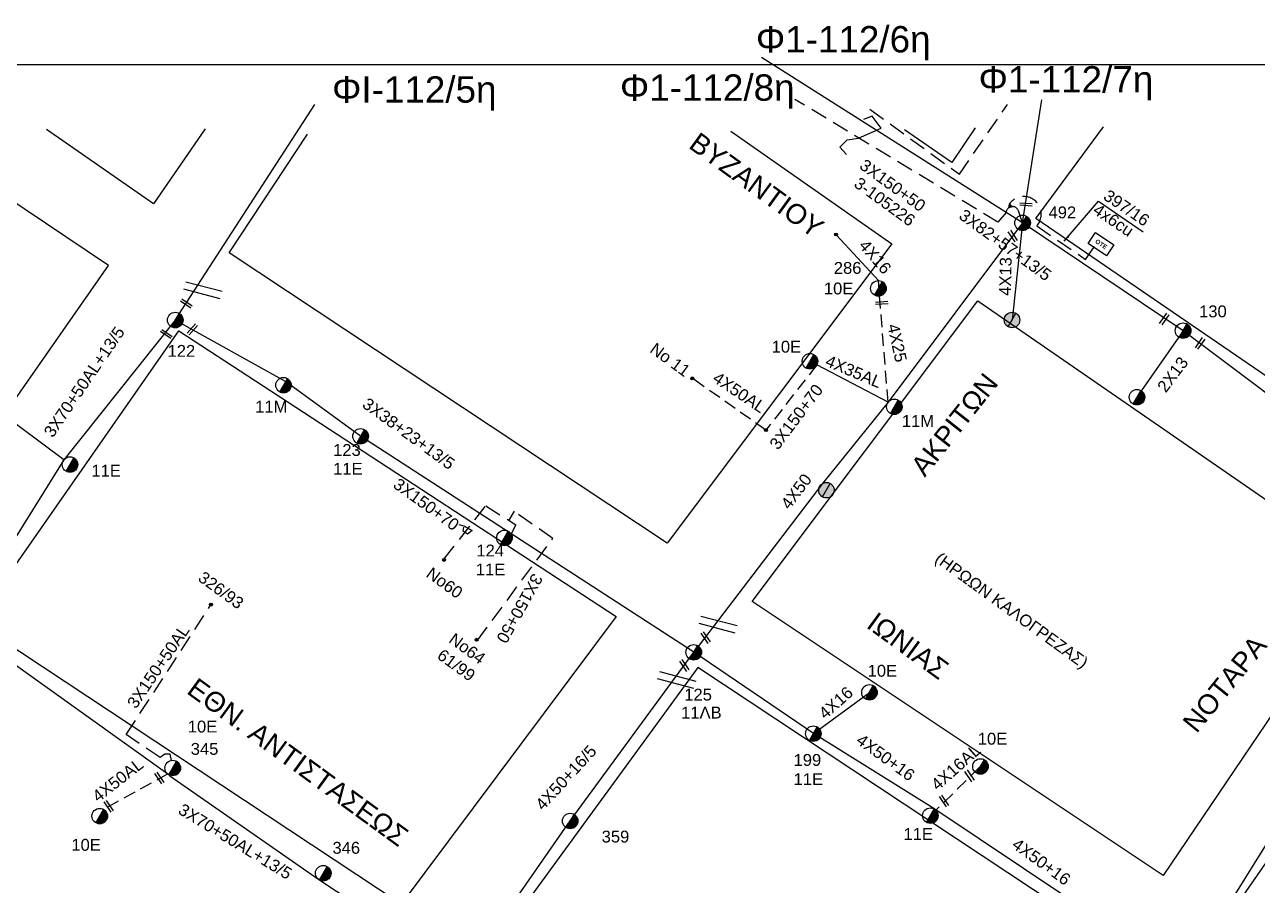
# Model space of a CAD drawing. Header units: millimetres. Extents: x 72 to 3039, y -786 to 786.
# Drawn here: x 937.2 to 1124.3, y 650.5 to 781.3 of the extents above; entities that cross this region are included whole.
import ezdxf

# ---------------------------------------------------------------- set-up
doc = ezdxf.new("R2010")
doc.units = ezdxf.units.MM
doc.linetypes.add('DASHED', pattern=[19.05, 12.7, -6.35])
for name, color, linetype in [('Pillar OTE', 7, 'Continuous'), ('Άγνωστα', 7, 'Continuous'), ('Γυμνά εναέρια ΧΤ (1Φ)   2x16AL', 7, 'Continuous'), ('Γυμνά εναέρια ΧΤ (3Φ)   4x16AL', 7, 'Continuous'), ('Γυμνά εναέρια ΧΤ (3Φ)   4x35AL', 7, 'Continuous'), ('Γυμνά εναέρια ΧΤ (3Φ)   4x50AL', 7, 'Continuous'), ('Γυμνά εναέρια ΧΤ και ΦΟΠ (3Φ)   4x50+16AL', 7, 'Continuous'), ('Εναέρια παροχή ΧΤ 4x16', 7, 'SYN_LINE'), ('Επιγραφές - Σχήματα', 7, 'Continuous'), ('Καλώδια ΧΤ   3x150+50AL', 7, 'DASHED'), ('Καλώδια ΧΤ   3x150+70AL', 7, 'DASHED'), ('Μηχανική τομή', 7, 'Continuous'), ('Στύλος Ξύλινος', 7, 'Continuous'), ('Στύλος Ξύλινος @ 1', 7, 'Continuous'), ('Στύλος ΦΜ', 7, 'Continuous'), ('Στύλος ΦΜ @ 1', 7, 'Continuous'), ('Συνδέσεις', 7, 'Continuous'), ('Τομή', 7, 'Continuous'), ('Υπόβαθρο ΔΕΗ', 7, 'Continuous'), ('Υπόγεια καλώδια Παροχών ΧΤ   4x16AL', 7, 'DASHED'), ('Υπόγεια καλώδια Παροχών ΧΤ   4x25', 7, 'DASHED'), ('Υπόγεια καλώδια Παροχών ΧΤ   4x50AL', 7, 'DASHED'), ('Υπόγεια καλώδια Παροχών ΧΤ   4x6', 7, 'DASHED')]:
    doc.layers.add(name, color=color, linetype=linetype)
doc.styles.get("Standard").update_dxf_attribs({"font": 'arial.ttf'})
doc.linetypes.add('SYN_LINE', pattern='A,0.5,-0.0001,["/\\/\\/\\/",Standard,S=0.1,R=0,X=0,Y=-0.05],-0.25', length=0.7501)
doc.dimstyles.new('ISO-25', dxfattribs={"dimtxt": 2.5, "dimasz": 2.5, "dimexe": 1.25, "dimexo": 0.625, "dimtad": 1, "dimtxsty": 'Standard', "dimcen": 2.5, "dimadec": 0, "dimazin": 0, "dimtfac": 1, "dimtmove": 0, "dimatfit": 3, "dimfxl": 1, "dimarcsym": 0})

# ---------------------------------------------------------------- blocks, each defined once
blk = doc.blocks.new('ΥΠΑΡΧΩΝ ΤΣΙΜΕΝΤΕΝΙΟΣ ΣΤΥΛΟΣ')
at = {"layer": 'Στύλος ΦΜ'}
blk.add_hatch(color=7, dxfattribs=at).paths.add_polyline_path([(-1.29, -2.28, 0.574793), (2.62, 0, 0.268822), (1.3, 2.27)])
at = {"layer": 'Στύλος ΦΜ', "color": 7}
blk.add_line((-1.29, -2.28), (1.3, 2.27), dxfattribs=at)
blk.add_circle((0, 0), 2.62, dxfattribs=at)
at = {"layer": 'Στύλος ΦΜ', "flags": 4}
for tag, p in [('ΑΡΙΘΜΟΣ', (-4.68, 8.05)), ('ΤΥΠΟΣ', (-4.91, 3.03))]:
    blk.add_attdef(tag, p, '', height=4, dxfattribs=at)
blk = doc.blocks.new('ΥΠΑΡΧΩΝ ΞΥΛΙΝΟΣ ΣΤΥΛΟΣ')
at = {"layer": 'Στύλος Ξύλινος'}
h = blk.add_hatch(color=7, dxfattribs=at)
h.paths.add_polyline_path([(-2.62, 0, 0.270008), (-1.29, -2.28), (1.3, 2.27, 0.576266)])
h.paths.add_polyline_path([(-1.29, -2.28, 0.574793), (2.62, 0, 0.268822), (1.3, 2.27)])
at = {"layer": 'Στύλος Ξύλινος', "color": 7}
blk.add_line((-1.29, -2.28), (1.3, 2.27), dxfattribs=at)
blk.add_circle((0, 0), 2.62, dxfattribs=at)
at = {"layer": 'Στύλος Ξύλινος', "flags": 4}
for tag, p in [('ΑΡΙΘΜΟΣ', (-4.91, 8.6)), ('ΤΥΠΟΣ', (-4.85, 3.39))]:
    blk.add_attdef(tag, p, '', height=4, dxfattribs=at)
blk = doc.blocks.new('ΤΟΜΗ')
at = {"layer": 'Τομή', "ltscale": 40}
for p, q in [((-5.68, 0), (5.68, 0)), ((5.68, -2.33), (-5.68, -2.33))]:
    blk.add_line(p, q, dxfattribs=at)
blk = doc.blocks.new('ΜΗΧΑΝΙΚΗ ΤΟΜΗ')
at = {"layer": 'Μηχανική τομή', "ltscale": 40}
for p, q in [((-1.89, 0.78), (1.89, 0.78)), ((1.89, 0), (-1.89, 0))]:
    blk.add_line(p, q, dxfattribs=at)
blk = doc.blocks.new('_ΣΥΝΔΕΣΗ')
at = {"layer": 'Συνδέσεις', "linetype": 'SYN_LINE', "ltscale": 40}
blk.add_hatch(color=256, dxfattribs=at).paths.add_polyline_path([(0.5, -0.01, 1), (-0.5, -0.01, 1)])
at = {"layer": 'Συνδέσεις'}
blk.add_circle((0, -0.01), 0.5, dxfattribs=at)
blk = doc.blocks.new('PILLAR ΟΤΕ')
at = {"layer": 'Pillar OTE', "ltscale": 40}
blk.add_lwpolyline([(-3.31, 2.02), (3.39, 2.02), (3.39, -1.99), (-3.31, -1.99)], close=True, dxfattribs=at)
at = {"layer": 'Pillar OTE', "insert": (-1.81, 0.71), "char_height": 1.3575, "width": 109.961, "attachment_point": 1}
blk.add_mtext('{\\fArial|b1|i0|c161|p34;OTE}', dxfattribs=at)

msp = doc.modelspace()

# ---------------------------------------------------------------- hatches: boundary and pattern name
at = {"layer": 'Pillar OTE', "ltscale": 40}
h = msp.add_hatch(color=256, dxfattribs=at)
h.dxf.hatch_style = 1
h.paths.add_polyline_path([(1087.04, 753.61), (1086.65, 754.05), (1086.56, 753.46)])

# ---------------------------------------------------------------- linework, layer by layer
msp.add_lwpolyline([(1086.56, 753.46), (1086.65, 754.05), (1087.04, 753.61), (1086.56, 753.46)], dxfattribs=at)
at = {"layer": 'Άγνωστα', "color": 1}
msp.add_lwpolyline([(960.02, 736.39), (981.23, 769.15)], dxfattribs=at)
at = {"layer": 'Άγνωστα', "color": 2, "linetype": 'DASHED', "ltscale": 0.2}
msp.add_lwpolyline([(1065.46, 768.41), (1079.04, 758.53), (1086.36, 769.14)], dxfattribs=at)
at = {"layer": 'Άγνωστα', "color": 2}
msp.add_lwpolyline([(1088.63, 751.15), (1091.57, 769.86)], dxfattribs=at)
at = {"layer": 'Άγνωστα', "color": 85}
msp.add_lwpolyline([(1088.63, 751.15), (1087.03, 736.4)], dxfattribs=at)
at = {"layer": 'Άγνωστα', "color": 6}
for points in [[(960.02, 736.39), (943.13, 715.18), (927.39, 689.94)], [(1038.72, 685.94), (988.15, 718.74), (976.77, 727.06), (960.02, 736.39)]]:
    msp.add_lwpolyline(points, dxfattribs=at)
at = {"layer": 'Άγνωστα', "color": 133}
for points in [[(1112.99, 734.78), (1105.99, 724.67)], [(958.91, 667.44), (927.39, 689.94)], [(958.88, 667.46), (959.2, 667.2), (981.8, 651.43), (1003.71, 636.94)]]:
    msp.add_lwpolyline(points, dxfattribs=at)
at = {"layer": 'Γυμνά εναέρια ΧΤ (1Φ)   2x16AL', "color": 6}
msp.add_lwpolyline([(943.13, 715.18), (919.73, 732.57)], dxfattribs=at)
at = {"layer": 'Γυμνά εναέρια ΧΤ (3Φ)   4x35AL', "color": 85}
msp.add_lwpolyline([(1068.22, 723.93), (1057.4, 729.59)], dxfattribs=at)
at = {"layer": 'Γυμνά εναέρια ΧΤ (3Φ)   4x50AL', "color": 85}
msp.add_lwpolyline([(1088.63, 751.15), (1068.22, 723.93), (1058.25, 711.56), (1038.72, 685.94)], dxfattribs=at)
at = {"layer": 'Γυμνά εναέρια ΧΤ και ΦΟΠ (3Φ)   4x50+16AL', "color": 27}
for points in [[(1112.34, 636.45), (1117.64, 643.92), (1138.12, 676.81), (1161.08, 706.67)], [(1121.03, 631.2), (1112.34, 636.46), (1095.48, 648.58), (1075.29, 662.11), (1056.87, 673.59), (1038.72, 685.94)]]:
    msp.add_lwpolyline(points, dxfattribs=at)
at = {"layer": 'Γυμνά εναέρια ΧΤ και ΦΟΠ (3Φ)   4x50+16AL', "color": 133}
msp.add_lwpolyline([(1003.71, 636.94), (1019.96, 660.32), (1038.72, 685.94)], dxfattribs=at)
at = {"layer": 'Εναέρια παροχή ΧΤ 4x16', "color": 85, "ltscale": 15}
msp.add_lwpolyline([(1066.75, 742.38), (1060.37, 749.29)], dxfattribs=at)
at = {"layer": 'Εναέρια παροχή ΧΤ 4x16', "color": 27, "ltscale": 15}
msp.add_lwpolyline([(1056.87, 673.59), (1065.39, 679.85)], dxfattribs=at)
at = {"layer": 'Επιγραφές - Σχήματα'}
msp.add_lwpolyline([(111.68, -308.22), (2083.59, -308.22), (2083.59, 775.16), (111.68, 775.16)], close=True, dxfattribs=at)
at = {"layer": 'Επιγραφές - Σχήματα', "ltscale": 20}
msp.add_lwpolyline([(1061.92, 761.54), (1060.89, 762.66), (1062, 763.77), (1063.75, 764.01), (1067.18, 765.52), (1065.82, 767.35), (1064.47, 766.87)], dxfattribs=at)
at = {"layer": 'Επιγραφές - Σχήματα', "ltscale": 40}
msp.add_lwpolyline([(1003.04, 705.37), (1003.83, 705.14), (1005.08, 704.42), (1004.4, 703.9), (1003.72, 704.35), (1003.83, 704.92)], dxfattribs=at)
at = {"layer": 'Καλώδια ΧΤ   3x150+50AL', "ltscale": 0.2}
msp.add_line((1011.48, 707.35), (1010.63, 706), dxfattribs=at)
at = {"layer": 'Καλώδια ΧΤ   3x150+50AL', "color": 133, "linetype": 'Continuous'}
msp.add_lwpolyline([(1161.08, 706.67), (1137.13, 716.62), (1112.99, 734.78), (1088.63, 751.15), (1049.01, 776.24)], dxfattribs=at)
at = {"layer": 'Καλώδια ΧΤ   3x150+50AL', "color": 85, "ltscale": 0.2}
msp.add_lwpolyline([(1088.63, 751.15), (1087.99, 752.99, 0.831028), (1086.14, 752.71), (1084.88, 751.27), (1054.05, 769.9)], format="xyb", dxfattribs=at)
at = {"layer": 'Καλώδια ΧΤ   3x150+50AL', "ltscale": 0.2}
msp.add_lwpolyline([(1005.85, 687.69), (1017.32, 703.21), (1011.48, 707.35)], dxfattribs=at)
at = {"layer": 'Καλώδια ΧΤ   3x150+50AL', "color": 133, "ltscale": 0.2}
msp.add_lwpolyline([(959.47, 669.52), (959.24, 670.49), (958.46, 670.46), (957.71, 669.98), (952.59, 673.44), (965.44, 693.19)], dxfattribs=at)
at = {"layer": 'Καλώδια ΧΤ   3x150+70AL', "color": 85, "linetype": 'DASHED', "ltscale": 0.15}
msp.add_lwpolyline([(1057.4, 729.59), (1057.4, 729.59), (1049.67, 719.69)], dxfattribs=at)
at = {"layer": 'Καλώδια ΧΤ   3x150+70AL', "ltscale": 0.2}
msp.add_lwpolyline([(1000.79, 700.08), (1007.15, 708.19), (1011.73, 705.31), (1010.99, 703.92)], dxfattribs=at)
at = {"layer": 'Υπόβαθρο ΔΕΗ'}
for points in [[(1167.48, 780.74), (1186.63, 764.97), (1150.44, 710.87), (1090.65, 751.79), (1100.93, 765.76)], [(909.97, 741.06), (934.94, 723.27), (949.89, 744.7), (917.74, 766.22)], [(964.54, 765.45), (956.7, 754.05), (940.47, 765.35)], [(1081.45, 765.57), (1077.91, 760.34), (1070.69, 765.26)], [(1044.33, 765.08), (1068.78, 747.96), (1034.67, 702.51), (968.2, 746.6), (980.11, 764.62)], [(1100.16, 754.43), (1106.93, 749.79)], [(1141.23, 698.31), (1109.97, 652.06), (1047.6, 693.64), (1081.82, 739.29), (1141.23, 698.31)], [(960.57, 734.77), (975.67, 724.87), (1026.95, 691.4), (994.32, 647.68), (929.67, 690.48), (960.57, 734.77)], [(1153.85, 694.65), (1163.53, 688.23), (1128.46, 637.96), (1118.79, 644.17), (1153.85, 694.65)], [(1046.15, 611.03), (1079.3, 608.65), (1102.15, 642.01), (1039.32, 683.64), (1006, 637.92), (1046.15, 611.03)]]:
    msp.add_lwpolyline(points, dxfattribs=at)
at = {"layer": 'Υπόγεια καλώδια Παροχών ΧΤ   4x16AL', "color": 27, "ltscale": 0.15}
msp.add_lwpolyline([(1074.63, 661.13), (1082.24, 668.6)], dxfattribs=at)
at = {"layer": 'Υπόγεια καλώδια Παροχών ΧΤ   4x25', "color": 85, "ltscale": 0.15}
msp.add_lwpolyline([(1068.22, 723.93), (1066.75, 742.38)], dxfattribs=at)
at = {"layer": 'Υπόγεια καλώδια Παροχών ΧΤ   4x50AL', "color": 85, "ltscale": 0.15}
msp.add_lwpolyline([(1049.67, 719.69), (1049.67, 719.69), (1038.5, 727.54)], dxfattribs=at)
at = {"layer": 'Υπόγεια καλώδια Παροχών ΧΤ   4x50AL', "color": 133, "ltscale": 0.15}
msp.add_lwpolyline([(958.88, 667.46), (949.14, 662.08)], dxfattribs=at)
at = {"layer": 'Υπόγεια καλώδια Παροχών ΧΤ   4x6', "color": 85, "linetype": 'DASHED', "ltscale": 0.2}
msp.add_lwpolyline([(1086.65, 754.05, -1.056244), (1090.77, 750.68), (1098.19, 745.6), (1099.53, 747.55)], format="xyb", dxfattribs=at)

# ---------------------------------------------------------------- block references
at = {"layer": 'Pillar OTE', "xscale": 0.5, "yscale": 0.5, "zscale": 0.5, "rotation": 326.0000000000001}
msp.add_blockref('PILLAR ΟΤΕ', (1100.51, 747.94), dxfattribs=at)
at = {"layer": 'Μηχανική τομή'}
for p, xscale, yscale, zscale, rotation in [((1089.14, 753.76), 0.4999999999999387, 0.4999999999999387, 0.4999999999999387, 356.3430177675897), ((1086.98, 749.03), 0.4999999999998855, 0.4999999999998855, 0.4999999999998855, 303.9918845492143), ((961.81, 739.07), 0.5000000000000137, 0.5000000000000137, 0.5000000000000137, 145.5337742049887), ((1067.27, 738.79), 0.4999999999998718, 0.4999999999998718, 0.4999999999998718, 3.536327629236709), ((1109.97, 736.66), 0.4999999999997969, 0.4999999999997969, 0.4999999999997969, 234.8841955759578), ((962.46, 735.12), 0.4999999999999629, 0.4999999999999629, 0.4999999999999629, 227.6534112967583), ((958.78, 734.44), 0.4999999999999669, 0.4999999999999669, 0.4999999999999669, 145.533774204985), ((1115.42, 732.95), 0.4999999999998603, 0.4999999999998603, 0.4999999999998603, 234.8841955759475), ((1040.36, 688.07), 0.4999999999998855, 0.4999999999998855, 0.4999999999998855, 303.9918845492143), ((1037.13, 683.82), 0.4999999999998855, 0.4999999999998855, 0.4999999999998855, 303.9918845492143), ((1080.41, 667.07), 0.4999999999998855, 0.4999999999998855, 0.4999999999998855, 303.9918845492143), ((957.45, 666.73), 0.4999999999998855, 0.4999999999998855, 0.4999999999998855, 303.9918845492143), ((1076.54, 663.26), 0.4999999999998855, 0.4999999999998855, 0.4999999999998855, 303.9918845492143), ((949.75, 662.43), 0.4999999999998855, 0.4999999999998855, 0.4999999999998855, 303.9918845492143)]:
    msp.add_blockref('ΜΗΧΑΝΙΚΗ ΤΟΜΗ', p, dxfattribs=dict(at, xscale=xscale, yscale=yscale, zscale=zscale, rotation=rotation))
at = {"layer": 'Στύλος Ξύλινος @ 1', "ltscale": 40, "xscale": 0.4499999999998181, "yscale": 0.4499999999998181, "zscale": 0.4499999999998181}
for p in [(1087.03, 736.4), (1058.86, 710.55)]:
    msp.add_blockref('ΥΠΑΡΧΩΝ ΞΥΛΙΝΟΣ ΣΤΥΛΟΣ', p, dxfattribs=at)
at = {"layer": 'Στύλος ΦΜ @ 1', "ltscale": 40}
ref = msp.add_blockref('ΥΠΑΡΧΩΝ ΤΣΙΜΕΝΤΕΝΙΟΣ ΣΤΥΛΟΣ', (1088.63, 751.15), dxfattribs=dict(at, xscale=0.4499999999998181, yscale=0.4499999999998181, zscale=0.4499999999998181))
ref.add_attrib('ΑΡΙΘΜΟΣ', '492', (1092.57, 751.84), dxfattribs={"layer": 'Στύλος ΦΜ', "height": 1.8, "flags": 4})
ref = msp.add_blockref('ΥΠΑΡΧΩΝ ΤΣΙΜΕΝΤΕΝΙΟΣ ΣΤΥΛΟΣ', (1066.75, 741.2), dxfattribs=dict(at, xscale=0.4499999999998181, yscale=0.4499999999998181, zscale=0.4499999999998181))
ref.add_attrib('ΤΥΠΟΣ', '10Ε', (1058.47, 740.29), dxfattribs={"layer": 'Στύλος ΦΜ', "height": 1.8, "flags": 4})
ref.add_attrib('ΑΡΙΘΜΟΣ', '286', (1059.98, 743.41), dxfattribs={"layer": 'Στύλος ΦΜ', "height": 1.8, "flags": 4})
ref = msp.add_blockref('ΥΠΑΡΧΩΝ ΤΣΙΜΕΝΤΕΝΙΟΣ ΣΤΥΛΟΣ', (960.02, 736.39), dxfattribs=dict(at, xscale=0.4499999999998181, yscale=0.4499999999998181, zscale=0.4499999999998181))
ref.add_attrib('ΑΡΙΘΜΟΣ', '122', (958.85, 730.81), dxfattribs={"layer": 'Στύλος ΦΜ', "height": 1.8, "flags": 4})
ref = msp.add_blockref('ΥΠΑΡΧΩΝ ΤΣΙΜΕΝΤΕΝΙΟΣ ΣΤΥΛΟΣ', (1112.99, 734.78), dxfattribs=dict(at, xscale=0.4499999999998181, yscale=0.4499999999998181, zscale=0.4499999999998181))
ref.add_attrib('ΑΡΙΘΜΟΣ', '130', (1115.42, 736.81), dxfattribs={"layer": 'Στύλος ΦΜ', "height": 1.8, "flags": 4})
ref = msp.add_blockref('ΥΠΑΡΧΩΝ ΤΣΙΜΕΝΤΕΝΙΟΣ ΣΤΥΛΟΣ', (1056.36, 730.14), dxfattribs=dict(at, xscale=0.4499999999998181, yscale=0.4499999999998181, zscale=0.4499999999998181))
ref.add_attrib('ΤΥΠΟΣ', '10Ε', (1050.54, 731.44), dxfattribs={"layer": 'Στύλος ΦΜ', "height": 1.8, "flags": 4})
ref = msp.add_blockref('ΥΠΑΡΧΩΝ ΤΣΙΜΕΝΤΕΝΙΟΣ ΣΤΥΛΟΣ', (976.45, 726.5), dxfattribs=dict(at, xscale=0.4499999999998181, yscale=0.4499999999998181, zscale=0.4499999999998181))
ref.add_attrib('ΤΥΠΟΣ', '11Μ', (972.15, 722.35), dxfattribs={"layer": 'Στύλος ΦΜ', "height": 1.8, "flags": 4})
ref = msp.add_blockref('ΥΠΑΡΧΩΝ ΤΣΙΜΕΝΤΕΝΙΟΣ ΣΤΥΛΟΣ', (1069.16, 723.22), dxfattribs=dict(at, xscale=0.4499999999998181, yscale=0.4499999999998181, zscale=0.4499999999998181))
ref.add_attrib('ΤΥΠΟΣ', '11Μ', (1070.31, 720.17), dxfattribs={"layer": 'Στύλος ΦΜ', "height": 1.8, "flags": 4})
at = {"layer": 'Στύλος ΦΜ @ 1', "ltscale": 40, "xscale": 0.4499999999998181, "yscale": 0.4499999999998181, "zscale": 0.4499999999998181}
msp.add_blockref('ΥΠΑΡΧΩΝ ΤΣΙΜΕΝΤΕΝΙΟΣ ΣΤΥΛΟΣ', (1105.99, 724.68), dxfattribs=at)
at = {"layer": 'Στύλος ΦΜ @ 1', "ltscale": 40}
ref = msp.add_blockref('ΥΠΑΡΧΩΝ ΤΣΙΜΕΝΤΕΝΙΟΣ ΣΤΥΛΟΣ', (988.15, 718.74), dxfattribs=dict(at, xscale=0.4499999999998181, yscale=0.4499999999998181, zscale=0.4499999999998181))
ref.add_attrib('ΤΥΠΟΣ', '11Ε', (983.98, 712.91), dxfattribs={"layer": 'Στύλος ΦΜ', "height": 1.8, "flags": 4})
ref.add_attrib('ΑΡΙΘΜΟΣ', '123', (983.98, 715.76), dxfattribs={"layer": 'Στύλος ΦΜ', "height": 1.8, "flags": 4})
ref = msp.add_blockref('ΥΠΑΡΧΩΝ ΤΣΙΜΕΝΤΕΝΙΟΣ ΣΤΥΛΟΣ', (944.05, 714.45), dxfattribs=dict(at, xscale=0.4499999999998181, yscale=0.4499999999998181, zscale=0.4499999999998181))
ref.add_attrib('ΤΥΠΟΣ', '11Ε', (947.29, 712.62), dxfattribs={"layer": 'Στύλος ΦΜ', "height": 1.8, "flags": 4})
ref = msp.add_blockref('ΥΠΑΡΧΩΝ ΤΣΙΜΕΝΤΕΝΙΟΣ ΣΤΥΛΟΣ', (1009.99, 703.31), dxfattribs=dict(at, xscale=0.4499999999998181, yscale=0.4499999999998181, zscale=0.4499999999998181))
ref.add_attrib('ΤΥΠΟΣ', '11Ε', (1005.64, 697.62), dxfattribs={"layer": 'Στύλος ΦΜ', "height": 1.8, "flags": 4})
ref.add_attrib('ΑΡΙΘΜΟΣ', '124', (1005.72, 700.49), dxfattribs={"layer": 'Στύλος ΦΜ', "height": 1.8, "flags": 4})
ref = msp.add_blockref('ΥΠΑΡΧΩΝ ΤΣΙΜΕΝΤΕΝΙΟΣ ΣΤΥΛΟΣ', (1038.72, 685.94), dxfattribs=dict(at, xscale=0.4499999999998181, yscale=0.4499999999998181, zscale=0.4499999999998181))
ref.add_attrib('ΤΥΠΟΣ', '11ΛΒ', (1036.8, 675.88), dxfattribs={"layer": 'Στύλος ΦΜ', "height": 1.8, "flags": 4})
ref.add_attrib('ΑΡΙΘΜΟΣ', '125', (1037.28, 678.61), dxfattribs={"layer": 'Στύλος ΦΜ', "height": 1.8, "flags": 4})
ref = msp.add_blockref('ΥΠΑΡΧΩΝ ΤΣΙΜΕΝΤΕΝΙΟΣ ΣΤΥΛΟΣ', (1065.39, 679.85), dxfattribs=dict(at, xscale=0.4499999999998181, yscale=0.4499999999998181, zscale=0.4499999999998181))
ref.add_attrib('ΤΥΠΟΣ', '10Ε', (1065.11, 682.23), dxfattribs={"layer": 'Στύλος ΦΜ', "height": 1.8, "flags": 4})
ref = msp.add_blockref('ΥΠΑΡΧΩΝ ΤΣΙΜΕΝΤΕΝΙΟΣ ΣΤΥΛΟΣ', (959.64, 668.36), dxfattribs=dict(at, xscale=0.4499999999998181, yscale=0.4499999999998181, zscale=0.4499999999998181))
ref.add_attrib('ΤΥΠΟΣ', '10Ε', (961.92, 673.76), dxfattribs={"layer": 'Στύλος ΦΜ', "height": 1.8, "flags": 4})
ref.add_attrib('ΑΡΙΘΜΟΣ', '345', (962.37, 670.37), dxfattribs={"layer": 'Στύλος ΦΜ', "height": 1.8, "flags": 4})
ref = msp.add_blockref('ΥΠΑΡΧΩΝ ΤΣΙΜΕΝΤΕΝΙΟΣ ΣΤΥΛΟΣ', (1056.87, 673.59), dxfattribs=dict(at, xscale=0.4499999999998181, yscale=0.4499999999998181, zscale=0.4499999999998181))
ref.add_attrib('ΤΥΠΟΣ', '11Ε', (1053.87, 665.77), dxfattribs={"layer": 'Στύλος ΦΜ', "height": 1.8, "flags": 4})
ref.add_attrib('ΑΡΙΘΜΟΣ', '199', (1053.87, 668.69), dxfattribs={"layer": 'Στύλος ΦΜ', "height": 1.8, "flags": 4})
ref = msp.add_blockref('ΥΠΑΡΧΩΝ ΤΣΙΜΕΝΤΕΝΙΟΣ ΣΤΥΛΟΣ', (1082.24, 668.6), dxfattribs=dict(at, xscale=0.4499999999998181, yscale=0.4499999999998181, zscale=0.4499999999998181))
ref.add_attrib('ΤΥΠΟΣ', '10Ε', (1081.83, 671.91), dxfattribs={"layer": 'Στύλος ΦΜ', "height": 1.8, "flags": 4})
ref = msp.add_blockref('ΥΠΑΡΧΩΝ ΤΣΙΜΕΝΤΕΝΙΟΣ ΣΤΥΛΟΣ', (948.56, 661.06), dxfattribs=dict(at, xscale=0.4499999999998181, yscale=0.4499999999998181, zscale=0.4499999999998181))
ref.add_attrib('ΤΥΠΟΣ', '10Ε', (944.25, 655.8), dxfattribs={"layer": 'Στύλος ΦΜ', "height": 1.8, "flags": 4})
ref = msp.add_blockref('ΥΠΑΡΧΩΝ ΤΣΙΜΕΝΤΕΝΙΟΣ ΣΤΥΛΟΣ', (1019.96, 660.32), dxfattribs=dict(at, xscale=0.4499999999998181, yscale=0.4499999999998181, zscale=0.4499999999998181))
ref.add_attrib('ΑΡΙΘΜΟΣ', '359', (1024.74, 657.05), dxfattribs={"layer": 'Στύλος ΦΜ', "height": 1.8, "flags": 4})
ref = msp.add_blockref('ΥΠΑΡΧΩΝ ΤΣΙΜΕΝΤΕΝΙΟΣ ΣΤΥΛΟΣ', (1074.63, 661.13), dxfattribs=dict(at, xscale=0.4499999999998181, yscale=0.4499999999998181, zscale=0.4499999999998181))
ref.add_attrib('ΤΥΠΟΣ', '11Ε', (1070.55, 657.45), dxfattribs={"layer": 'Στύλος ΦΜ', "height": 1.8, "flags": 4})
ref = msp.add_blockref('ΥΠΑΡΧΩΝ ΤΣΙΜΕΝΤΕΝΙΟΣ ΣΤΥΛΟΣ', (982.48, 652.39), dxfattribs=dict(at, xscale=0.4499999999998181, yscale=0.4499999999998181, zscale=0.4499999999998181))
ref.add_attrib('ΑΡΙΘΜΟΣ', '346', (983.88, 655.35), dxfattribs={"layer": 'Στύλος ΦΜ', "height": 1.8, "flags": 4})
at = {"layer": 'Συνδέσεις', "xscale": 0.4499999999998181, "yscale": 0.4499999999998181, "zscale": 0.4499999999998181}
for p in [(1060.33, 749.39), (1038.5, 727.54), (1049.67, 719.7), (1000.82, 699.98), (965.43, 693.18), (1005.75, 687.84)]:
    msp.add_blockref('_ΣΥΝΔΕΣΗ', p, dxfattribs=at)
at = {"layer": 'Τομή'}
for p, xscale, yscale, zscale, rotation in [((964.09, 740.36), 0.4999999999998507, 0.4999999999998507, 0.4999999999998507, 165.2869288548151), ((1042.27, 689.59), 0.4999999999999607, 0.4999999999999607, 0.4999999999999607, 165.2869288548184), ((1035.98, 681.17), 0.4999999999998507, 0.4999999999998507, 0.4999999999998507, 165.2869288548151)]:
    msp.add_blockref('ΤΟΜΗ', p, dxfattribs=dict(at, xscale=xscale, yscale=yscale, zscale=zscale, rotation=rotation))

# ---------------------------------------------------------------- texts
at = {"layer": 'Άγνωστα', "char_height": 1.8, "attachment_point": 1}
for s, insert, width, rotation in [('3X82+57+13/5', (1079.87, 753.38), 15.3785, 323.9752), ('4X13', (1085.05, 740.1), 11.8763, 88.6765), ('3X70+50AL+13/5', (939.94, 719.43), 11.8763, 55.7159), ('2X13', (1108.93, 726.33), 11.8763, 53.0262), ('3X38+23+13/5', (989.31, 724.73), 11.8763, 323.9752), ('3X70+50AL+13/5', (961.25, 663.08), 16.2172, 328.6097)]:
    msp.add_mtext(s, dxfattribs=dict(at, insert=insert, width=width, rotation=rotation))
at = {"layer": 'Γυμνά εναέρια ΧΤ (3Φ)   4x16AL', "insert": (1057.48, 677.01), "char_height": 1.8, "width": 11.8763, "attachment_point": 1, "rotation": 41.5686}
msp.add_mtext('4X16', dxfattribs=at)
at = {"layer": 'Γυμνά εναέρια ΧΤ (3Φ)   4x35AL', "insert": (1059.23, 731.16), "char_height": 1.8, "width": 11.8763, "attachment_point": 1, "rotation": 337.052}
msp.add_mtext('4X35AL', dxfattribs=at)
at = {"layer": 'Γυμνά εναέρια ΧΤ και ΦΟΠ (3Φ)   4x50+16AL', "char_height": 1.8, "attachment_point": 1}
for s, insert, width, rotation in [('4X50+16/5', (1014.51, 663.02), 16.2172, 47.4126), ('4X50+16', (1064.28, 673.69), 11.8763, 323.9752), ('4X50+16', (1087.92, 657.85), 11.8763, 323.9752)]:
    msp.add_mtext(s, dxfattribs=dict(at, insert=insert, width=width, rotation=rotation))
at = {"layer": 'Εναέρια παροχή ΧΤ 4x16', "insert": (1065.02, 748.81), "char_height": 1.8, "width": 11.8763, "attachment_point": 1, "rotation": 310.9183}
msp.add_mtext('4X16', dxfattribs=at)
at = {"layer": 'Επιγραφές - Σχήματα', "char_height": 4, "width": 36.4294, "attachment_point": 1}
for s, insert in [('Φ1-112/6η', (1048.15, 781.04)), ('Φ1-112/7η', (1081.95, 774.95)), ('ΦI-112/5η', (983.82, 773.41)), ('Φ1-112/8η', (1027.51, 773.7))]:
    msp.add_mtext(s, dxfattribs=dict(at, insert=insert))
at = {"layer": 'Επιγραφές - Σχήματα', "attachment_point": 1}
for s, insert, char_height, width, rotation in [('BYZANTIOY', (1039.54, 765.08), 3, 20.9093, 323.9752), ('3-105226', (1063.94, 758.23), 1.8, 11.8763, 323.9752), ('No 11', (1032.96, 733.07), 1.8, 11.8763, 323.9752), ('AKPITΩN', (1071.44, 714.29), 3, 11.8763, 51.7287), ('{\\C1;(ΗΡΩΩΝ ΚΑΛΟΓΡΕΖΑΣ)}', (1076.21, 701.26), 1.8, 44.5606, 323.9752), ('326/93', (964.39, 698.37), 1.8, 11.8763, 323.9752), ('No60', (999, 698.98), 1.8, 11.8763, 323.9752), ('ΙΩΝΙΑΣ', (1066.51, 692.23), 3, 11.8763, 323.9752), ('No64\\P61/99', (1002.44, 689), 1.8, 11.8763, 323.9752), ('NOTAPA', (1112.71, 675.39), 3, 11.8763, 51.0418), ('EΘΝ. ANTIΣTAΣEΩΣ', (963.35, 682.24), 3, 60.0742, 323.9752)]:
    msp.add_mtext(s, dxfattribs=dict(at, insert=insert, char_height=char_height, width=width, rotation=rotation))
at = {"layer": 'Καλώδια ΧΤ   3x150+50AL', "char_height": 1.8, "width": 11.8763, "attachment_point": 1}
for s, insert, rotation in [('3X150+50', (1064.79, 760.98), 323.9752), ('3X150+50', (1015.9, 697.19), 240.791), ('3X150+50AL', (952.57, 678.26), 55.6914)]:
    msp.add_mtext(s, dxfattribs=dict(at, insert=insert, rotation=rotation))
at = {"layer": 'Καλώδια ΧΤ   3x150+70AL', "char_height": 1.8, "width": 11.8763, "attachment_point": 1}
for s, insert, rotation in [('3X150+70', (1050.08, 717.64), 53), ('4X50', (1051.78, 708.57), 53), ('3X150+70', (993.99, 712.53), 323.9752)]:
    msp.add_mtext(s, dxfattribs=dict(at, insert=insert, rotation=rotation))
at = {"layer": 'Υπόγεια καλώδια Παροχών ΧΤ   4x16AL', "insert": (1074.54, 666.19), "char_height": 1.8, "width": 11.8763, "attachment_point": 1, "rotation": 41.5686}
msp.add_mtext('4X16AL', dxfattribs=at)
at = {"layer": 'Υπόγεια καλώδια Παροχών ΧΤ   4x25', "insert": (1069.84, 735.98), "char_height": 1.8, "width": 11.8763, "attachment_point": 1, "rotation": 282.5246}
msp.add_mtext('4X25', dxfattribs=at)
at = {"layer": 'Υπόγεια καλώδια Παροχών ΧΤ   4x50AL', "color": 7, "ltscale": 0.2, "char_height": 1.8, "attachment_point": 1, "rotation": 326}
for s, insert in [('397/16', (1101.74, 756.33)), ('4x6cu', (1100.15, 754.19))]:
    msp.add_mtext_dynamic_manual_height_columns(s, width=1.8, gutter_width=12.5, heights=[0.118], dxfattribs=dict(at, insert=insert))
at = {"layer": 'Υπόγεια καλώδια Παροχών ΧΤ   4x50AL', "char_height": 1.8, "attachment_point": 1}
for insert, width, rotation in [((1042.43, 728.66), 11.8763, 326.1683), ((947.21, 664.5), 16.2172, 37.9517)]:
    msp.add_mtext('4X50AL', dxfattribs=dict(at, insert=insert, width=width, rotation=rotation))

# ---------------------------------------------------------------- leaders
at = {"layer": 'Επιγραφές - Σχήματα', "ltscale": 40}
msp.add_leader([(1094.94, 748.36), (1100.16, 754.43)], dimstyle='ISO-25', override={"dimasz": 1, "dimtad": 0}, dxfattribs=at)

doc.saveas('drawing.dxf')
